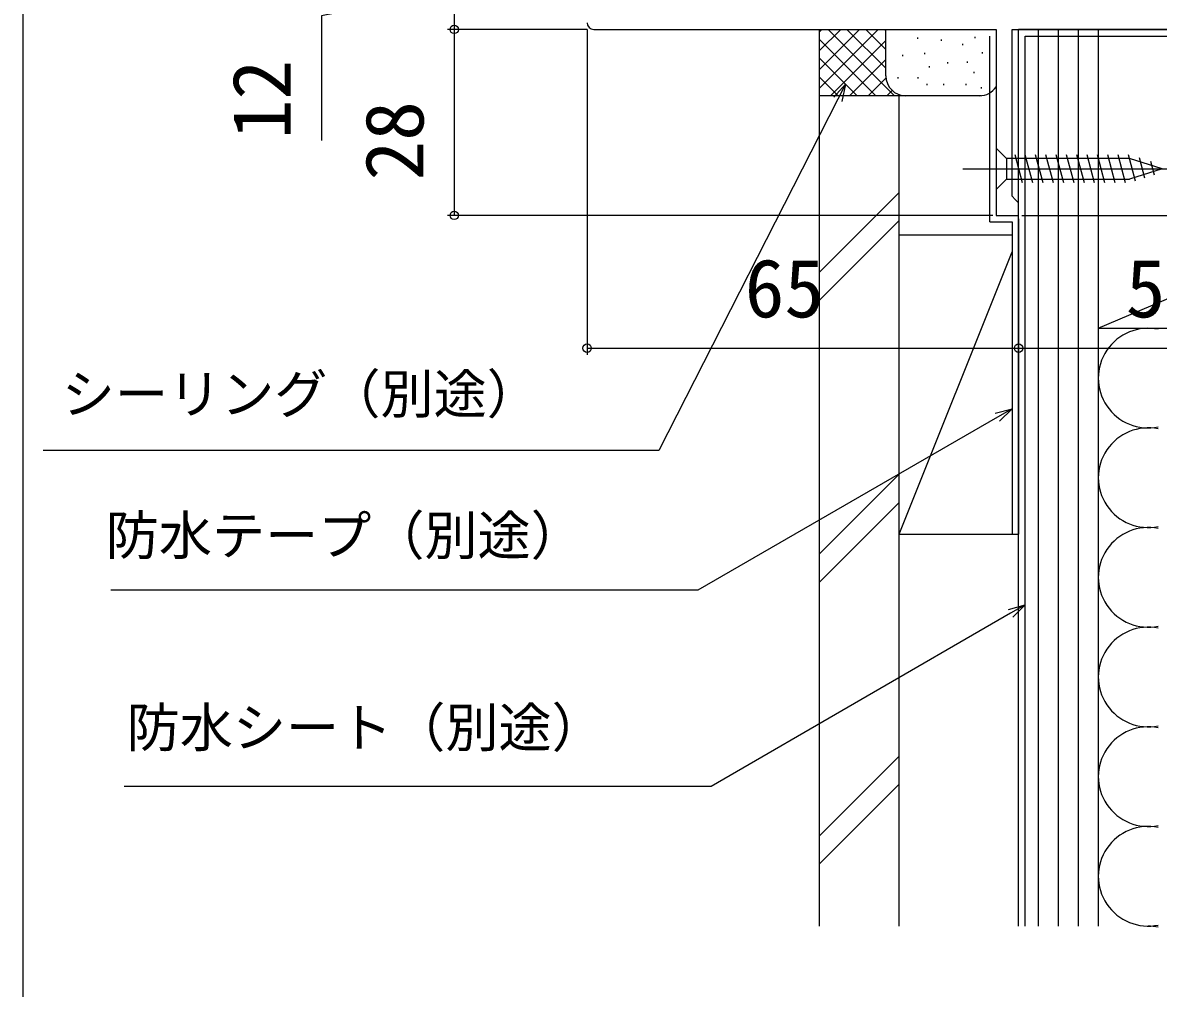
# Model space of a CAD drawing. Units: millimetres, scale not verified. Extents: x -525 to 525, y -783 to 778.
# Drawn here: x -525 to -354, y -77.1 to 68.3 of the extents above; entities that cross this region are included whole.
import ezdxf
from ezdxf.enums import TextEntityAlignment as Align

# ---------------------------------------------------------------- set-up
doc = ezdxf.new("R2010")
doc.units = ezdxf.units.MM
doc.header["$LTSCALE"] = 4
for name, color, linetype in [('0-3_YKK_11', 7, 'Continuous'), ('0-6_YKK_13', 4, 'Continuous'), ('0-8_YKK_D', 6, 'Continuous'), ('0-9_YKK_ZWAK', 7, 'Continuous'), ('0-A_YSS_K', 3, 'Continuous'), ('0-B_YSS_KE', 3, 'Continuous')]:
    doc.layers.add(name, color=color, linetype=linetype)
doc.styles.add('ＭＳ ゴシック', font='')
doc.styles.get('ＭＳ ゴシック').set_extended_font_data('MS Gothic')

msp = doc.modelspace()

# ---------------------------------------------------------------- linework, layer by layer
at = {"layer": '0-3_YKK_11'}
msp.add_lwpolyline([(-439, 67.3), (-378.4, 67.3), (-378.4, 39.3), (-375, 39.3), (-375, 41.2), (-375.5, 41.7), (-376, 42.2), (-376, 67.3), (-325, 67.3), (-325, 68.8), (-312.5, 68.8), (-312.5, 67.3), (-310, 67.3), (-310, 71.3), (-325, 71.3), (-325, 123.3), (-326.8, 123.3), (-326.8, 121.3), (-335, 121.3), (-335, 118)], dxfattribs=at)
msp.add_arc((-439, 68.3), 1, 180.00001, 269.99999, dxfattribs=at)
at = {"layer": '0-6_YKK_13'}
for p, q in [((-378.4, 49.4), (-378.4, 43.2)), ((-378.4, 49.4), (-376.85, 47.85)), ((-374.423, 44.2), (-375.549, 48.4)), ((-372.87, 44.2), (-373.996, 48.4)), ((-371.318, 44.2), (-372.443, 48.4)), ((-369.765, 44.2), (-370.89, 48.4)), ((-368.212, 44.2), (-369.337, 48.4)), ((-366.659, 44.2), (-367.784, 48.4)), ((-365.106, 44.2), (-366.231, 48.4)), ((-363.553, 44.2), (-364.678, 48.4)), ((-362, 44.2), (-363.125, 48.4)), ((-360.447, 44.2), (-361.573, 48.4)), ((-358.894, 44.2), (-360.02, 48.4)), ((-357.411, 44.459), (-358.467, 48.4)), ((-355.979, 44.91), (-356.792, 47.946)), ((-383.4, 46.3), (-348.4, 46.3)), ((-358.316, 47.85), (-376.85, 47.85)), ((-376.85, 47.85), (-376.85, 44.75)), ((-353.4, 46.3), (-358.316, 47.85)), ((-353.4, 46.3), (-358.316, 44.75)), ((-354.547, 45.362), (-355.096, 47.412)), ((-378.4, 43.2), (-376.85, 44.75)), ((-376.85, 44.75), (-358.316, 44.75))]:
    msp.add_line(p, q, dxfattribs=at)
at = {"layer": '0-8_YKK_D'}
for p, q in [((-460, 79.3), (-460, 67.3)), ((-440, 67.3), (-461, 67.3)), ((-440, 67.3), (-461, 67.3)), ((-460, 67.3), (-460, 39.3)), ((-440, 67.3), (-440, 18.3)), ((-378.9, 39.3), (-461, 39.3)), ((-375, 38.8), (-375, 18.3)), ((-375, 38.8), (-375, 18.3)), ((-374.5, 39.3), (-73, 39.3)), ((-440, 19.3), (-375, 19.3)), ((-375, 19.3), (-325, 19.3))]:
    msp.add_line(p, q, dxfattribs=at)
for points in [[(-460, 73.3), (-480, 69.313), (-480, 50.586)], [(-401.084, 59.041), (-402.241, 56.769), (-429.179, 3.9), (-521.944, 3.9)], [(-402.85, 57.079), (-401.084, 59.041), (-401.632, 56.458)], [(-376, 10.187), (-378.208, 8.912), (-423.335, -17.142), (-511.706, -17.142)], [(-378.55, 9.504), (-376, 10.187), (-377.867, 8.32)], [(-373.994, -19.34), (-376.202, -20.615), (-421.329, -46.67), (-509.7, -46.67)], [(-376.544, -20.024), (-373.994, -19.34), (-375.861, -21.207)]]:
    msp.add_lwpolyline(points, dxfattribs=at)
for centre in [(-460, 67.3), (-460, 67.3), (-460, 39.3), (-440, 19.3), (-375, 19.3), (-375, 19.3)]:
    msp.add_circle(centre, 0.637, dxfattribs=at)
at = {"layer": '0-9_YKK_ZWAK'}
msp.add_line((-525, 747.3), (-525, -782.7), dxfattribs=at)
at = {"layer": '0-A_YSS_K'}
for p, q in [((-405, 57.3), (-405, 67.3)), ((-405, 58.442), (-396.142, 67.3)), ((-405, 61.271), (-398.97, 67.3)), ((-405, 64.099), (-401.799, 67.3)), ((-405, 66.927), (-404.627, 67.3)), ((-403.686, 67.3), (-393.686, 57.3)), ((-400.858, 67.3), (-395, 61.442)), ((-398.029, 67.3), (-395, 64.271)), ((-395.201, 67.3), (-395, 67.099)), ((-395, 60.3), (-395, 67.3)), ((-363, 67.3), (-375, 67.3)), ((-375, -67.7), (-375, 67.3)), ((-372, -67.7), (-372, 67.3)), ((-369, -67.7), (-369, 67.3)), ((-366, -67.7), (-366, 67.3)), ((-363, 22.3), (-258, 67.3)), ((-363, 67.3), (-363, -67.7)), ((-405, 65.785), (-396.515, 57.3)), ((-403.313, 57.3), (-395, 65.614)), ((-390.244, 66.084), (-390.244, 65.884)), ((-386.651, 65.78), (-386.651, 65.58)), ((-383.434, 65.112), (-383.434, 64.912)), ((-381.585, 66.196), (-381.585, 65.996)), ((-392.504, 63.443), (-392.504, 63.243)), ((-389.158, 63.777), (-389.158, 63.577)), ((-380.498, 63.889), (-380.498, 63.689)), ((-405, 62.957), (-399.343, 57.3)), ((-400.485, 57.3), (-395, 62.785)), ((-388.499, 61.774), (-388.499, 61.574)), ((-385.706, 62.377), (-385.706, 62.177)), ((-382.766, 62.442), (-382.766, 62.242)), ((-405, 60.128), (-402.171, 57.3)), ((-397.657, 57.3), (-394.982, 59.975)), ((-393.172, 60.105), (-393.172, 59.905)), ((-390.159, 60.105), (-390.159, 59.905)), ((-381.754, 60.91), (-381.754, 60.71)), ((-388.832, 59.104), (-388.832, 58.904)), ((-386.317, 59.104), (-386.317, 58.904)), ((-382.936, 59.104), (-382.936, 58.904)), ((-380.667, 58.603), (-380.667, 58.403)), ((-392, 57.3), (-405, 57.3)), ((-394.828, 57.3), (-394.034, 58.095)), ((-380.649, 57.3), (-392, 57.3)), ((-393, 42.758), (-405, 30.758)), ((-405, 26.515), (-393, 38.515)), ((-393, -8.7), (-393, 36.3)), ((-376, 36.3), (-393, 36.3)), ((-375, 36.3), (-375, -8.7)), ((-393, -8.7), (-376, 33.8)), ((-363, 22.3), (-363, -67.7)), ((-393, 0.331), (-405, -11.669)), ((-393, -3.911), (-405, -15.911)), ((-393, -8.7), (-375, -8.7)), ((-393, -42.095), (-405, -54.095)), ((-393, -46.338), (-405, -58.338))]:
    msp.add_line(p, q, dxfattribs=at)
for centre, radius, start, end in [((-392, 60.3), 3, 180, 270), ((-380.9, 60.3), 3, 270, 326.44238), ((-355.5, 14.8), 7.5, 78.21647, 281.78351), ((-355.5, -0.2), 7.5, 78.21647, 281.78351), ((-355.5, -15.2), 7.5, 78.21647, 281.78351), ((-355.5, -30.2), 7.5, 78.21647, 281.78352), ((-355.5, -45.2), 7.5, 78.21647, 281.78351), ((-355.5, -60.2), 7.5, 78.21647, 281.78351), ((-355.5, -75.2), 7.5, 78.21647, 90.06416)]:
    msp.add_arc(centre, radius, start, end, dxfattribs=at)
at = {"layer": '0-B_YSS_KE'}
for p, q in [((-379.349, 38.3), (-379.349, 66.3)), ((-405, -67.7), (-405, 57.3)), ((-393, 57.3), (-405, 57.3)), ((-393, -67.7), (-393, 57.3)), ((-363, 22.3), (-258, 22.3))]:
    msp.add_line(p, q, dxfattribs=at)
for points in [[(-258, 22.3), (-258, 67.3), (-363, 67.3), (-363, 22.3)], [(-374, -67.7), (-374, 66.3), (-310, 66.3)], [(-379.349, 38.3), (-376, 38.3), (-376, -8.7)]]:
    msp.add_lwpolyline(points, dxfattribs=at)

# ---------------------------------------------------------------- texts
at = {"layer": '0-8_YKK_D', "style": 'ＭＳ ゴシック'}
for s, p in [('12', (-482, 50.745)), ('28', (-462, 44.539))]:
    msp.add_text(s, height=8.798, rotation=90, dxfattribs=at).set_placement(p, align=Align.BOTTOM_LEFT)
for s, height, p in [('65', 8.798, (-416.261, 21.3)), ('50', 8.798, (-358.863, 21.3)), ('シーリング（別途）', 5.865, (-519.114, 7.721)), ('防水テープ（別途）', 5.865, (-512.495, -13.572)), ('防水シート（別途）', 5.865, (-509.339, -42.494))]:
    msp.add_text(s, height=height, dxfattribs=at).set_placement(p, align=Align.BOTTOM_LEFT)

doc.saveas('drawing.dxf')
